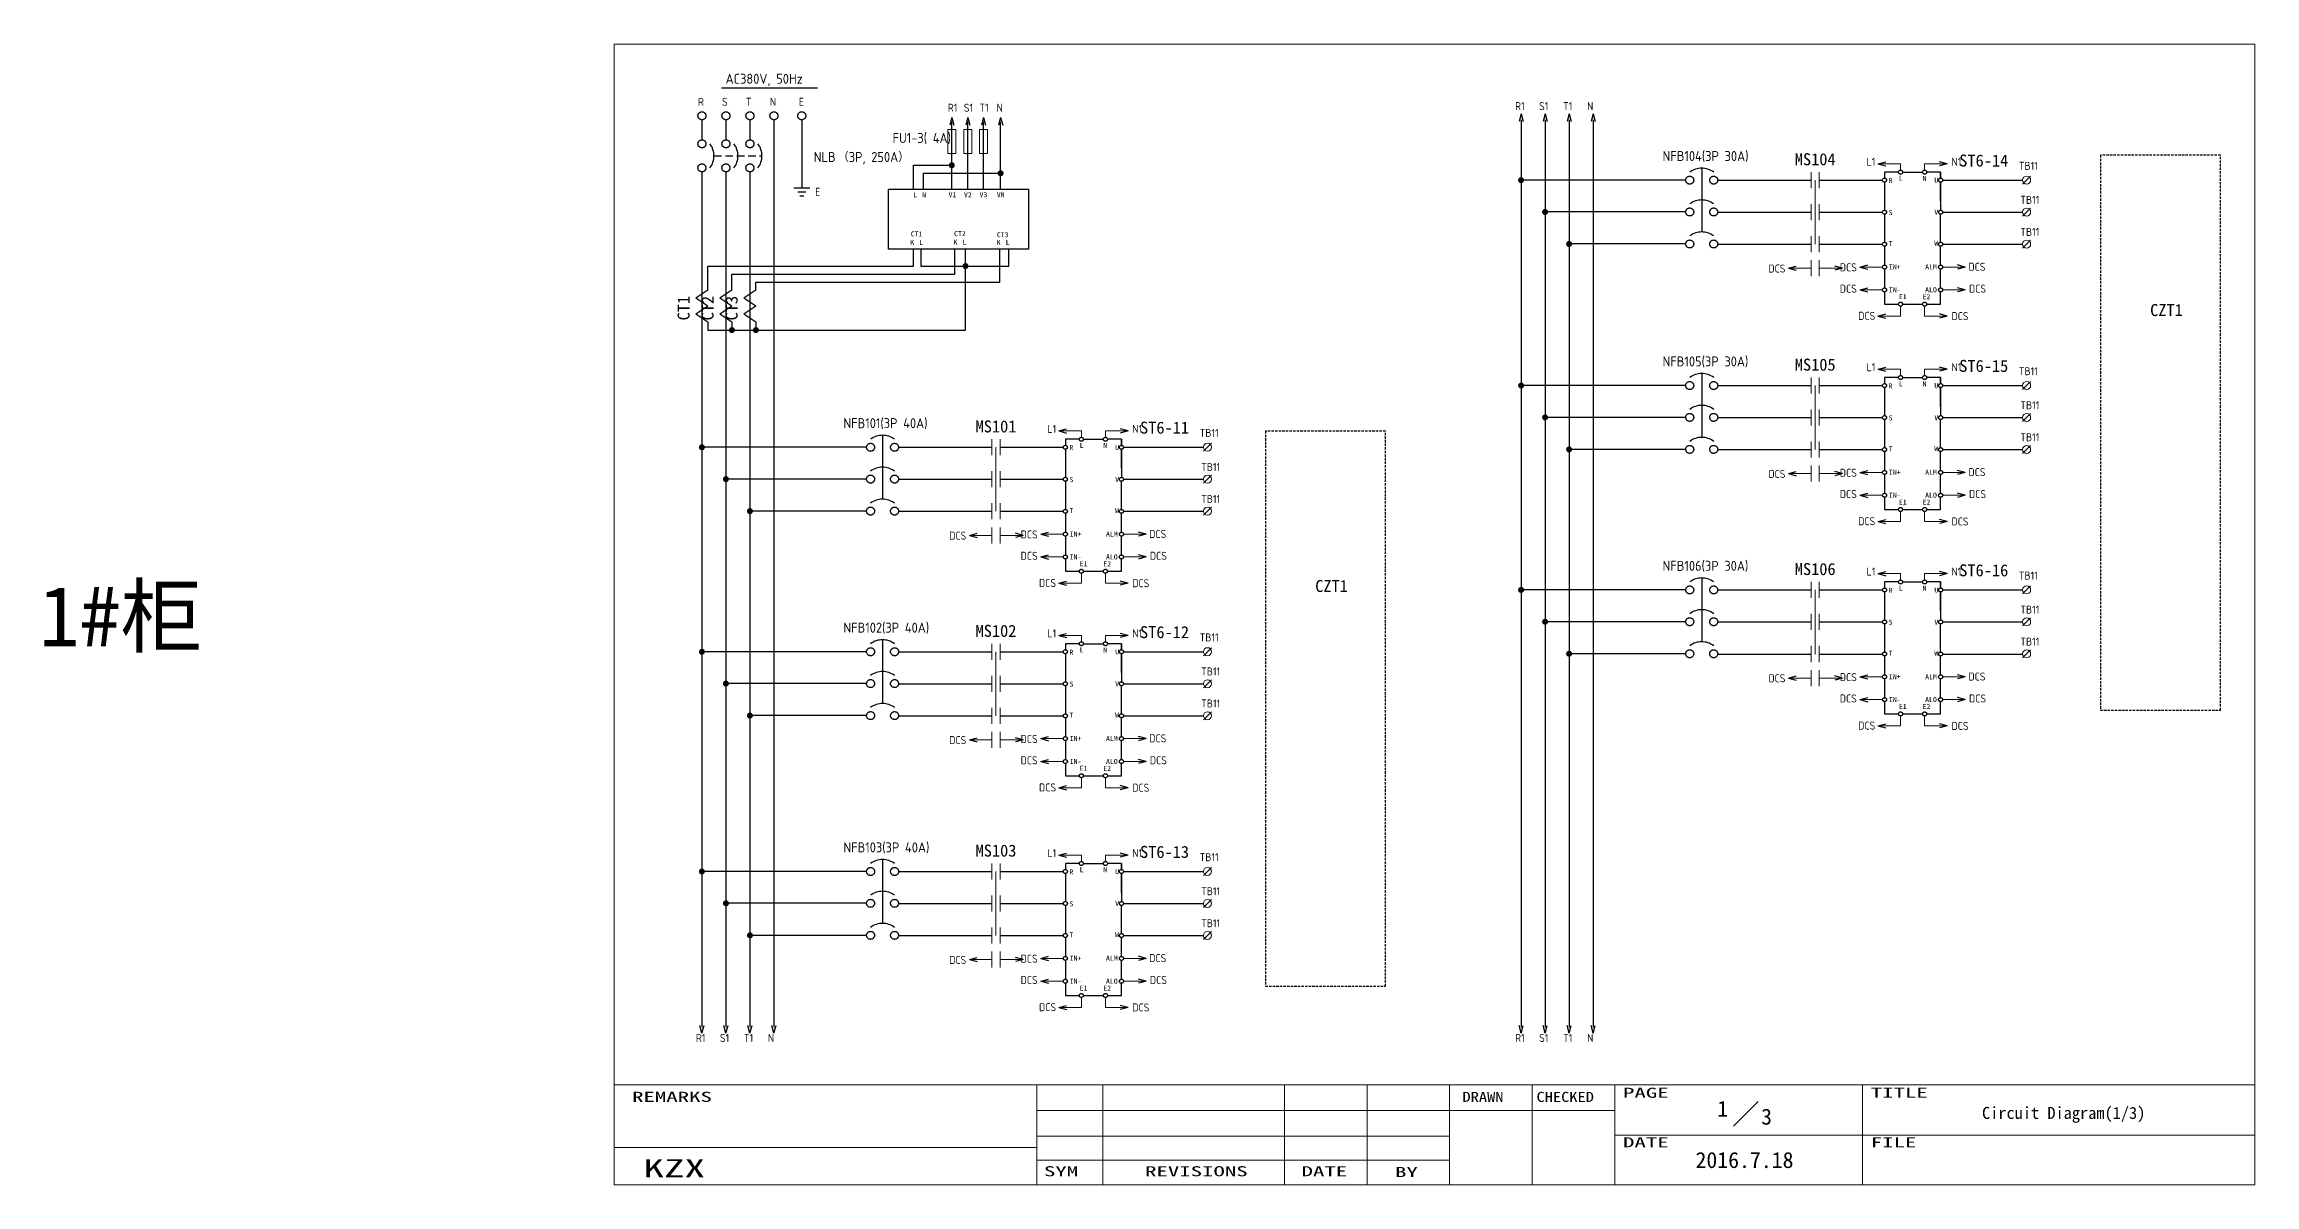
# Model space of a CAD drawing. Extents: x -319 to 2858, y -2689 to 285.
# Drawn here: x -318 to 234, y 0 to 285 of the extents above; entities that cross this region are included whole.
import ezdxf
from ezdxf.enums import TextEntityAlignment as Align

# ---------------------------------------------------------------- set-up
doc = ezdxf.new("R2010")
doc.units = 0
doc.header["$LTSCALE"] = 0.3
doc.header["$MEASUREMENT"] = 0
for name, pattern in [('HIDDEN', [9.525, 6.35, -3.175]), ('実線', [20001, 20000, -1]), ('破線', [3, 2, -1])]:
    doc.linetypes.add(name, pattern=pattern)
doc.layers.get('0').update_dxf_attribs({"linetype": '実線'})
for name, color, linetype, lineweight in [('01図枠', 5, 'CONTINUOUS', 9), ('02接続図', 7, 'CONTINUOUS', 5), ('10外形', 7, 'CONTINUOUS', 9)]:
    doc.layers.add(name, color=color, linetype=linetype, lineweight=lineweight)
for name, color, linetype in [('04部品記号', 3, 'CONTINUOUS'), ('05線番', 4, 'CONTINUOUS'), ('BLOCK', 7, 'CONTINUOUS'), ('図形１', 7, '実線'), ('虚线', 253, '破線')]:
    doc.layers.add(name, color=color, linetype=linetype)
doc.styles.add('電気標準', font='ISOCP.shx', dxfattribs={"height": 2.5, "bigfont": 'extfont.shx'})
doc.styles.add('ＭＳＰゴシック', font='')
doc.styles.get('ＭＳＰゴシック').set_extended_font_data('SimSun')

# ---------------------------------------------------------------- blocks, each defined once
blk = doc.blocks.new('矢印（右向）')
at = {"layer": 'BLOCK'}
for q in [(-1.93, 0.52), (-1.93, -0.52)]:
    blk.add_line((0, 0), q, dxfattribs=at)

msp = doc.modelspace()

# ---------------------------------------------------------------- linework, layer by layer
for p, q in [((-91.65, 248.59), (-91.65, 265.47)), ((-87.64, 248.59), (-87.64, 265.47)), ((-83.74, 248.59), (-83.74, 265.47)), ((-79.45, 248.59), (-79.45, 265.47)), ((-101.18, 248.59), (-101.18, 254.59)), ((-101.18, 254.59), (-91.65, 254.59)), ((-98.75, 248.59), (-98.75, 252.59)), ((-98.75, 252.59), (-79.45, 252.59)), ((91.76, 250.87), (50.62, 250.87)), ((95.76, 253.87), (95.76, 237.92)), ((99.76, 250.87), (123.11, 250.87)), ((125.11, 250.87), (140.95, 250.87)), ((144.95, 252.87), (141.45, 252.87)), ((141.45, 252.87), (141.45, 251.37)), ((141.45, 250.37), (141.45, 243.37)), ((145.95, 252.87), (150.96, 252.87)), ((155.46, 252.87), (151.96, 252.87)), ((155.46, 251.37), (155.46, 252.87)), ((155.46, 252.87), (155.46, 251.37)), ((155.46, 245.66), (155.46, 250.37)), ((155.46, 250.37), (155.46, 243.37)), ((155.96, 250.87), (157.96, 250.87)), ((155.96, 250.87), (175.96, 250.87)), ((-107.46, 248.59), (-72.46, 248.59)), ((-107.46, 233.59), (-107.46, 248.59)), ((-72.46, 248.59), (-72.46, 233.59)), ((91.76, 242.92), (56.62, 242.92)), ((99.76, 242.87), (123.11, 242.87)), ((125.11, 242.87), (140.95, 242.87)), ((141.45, 242.37), (141.45, 235.37)), ((155.46, 235.37), (155.46, 242.37)), ((155.96, 242.87), (175.96, 242.87)), ((-72.46, 233.59), (-107.46, 233.59)), ((-101.21, 229.41), (-101.21, 233.59)), ((-99.36, 233.59), (-99.36, 229.41)), ((-90.89, 227.41), (-90.89, 233.59)), ((-88.23, 213.41), (-88.23, 233.59)), ((-79.67, 225.41), (-79.67, 233.59)), ((-77.43, 229.41), (-77.43, 233.59)), ((91.76, 234.92), (62.62, 234.92)), ((99.76, 234.87), (123.11, 234.87)), ((125.11, 234.87), (140.95, 234.87)), ((141.45, 234.37), (141.45, 229.66)), ((155.46, 229.66), (155.46, 234.37)), ((155.96, 234.87), (175.96, 234.87)), ((-152.59, 223.41), (-152.59, 229.41)), ((-152.59, 229.41), (-101.21, 229.41)), ((-146.59, 223.41), (-146.59, 227.41)), ((-146.59, 227.41), (-90.89, 227.41)), ((-99.36, 229.41), (-77.43, 229.41)), ((141.45, 228.66), (141.45, 223.95)), ((155.46, 223.95), (155.46, 228.66)), ((-140.59, 223.41), (-140.59, 225.41)), ((-140.59, 225.41), (-79.67, 225.41)), ((141.45, 222.95), (141.45, 219.89)), ((155.46, 219.89), (155.46, 222.95)), ((141.45, 219.89), (144.95, 219.89)), ((145.95, 219.89), (150.96, 219.89)), ((151.96, 219.89), (155.46, 219.89)), ((-152.59, 215.41), (-152.59, 213.41)), ((-152.59, 213.41), (-88.23, 213.41)), ((-146.59, 215.41), (-146.59, 213.41)), ((-140.59, 215.41), (-140.59, 213.41)), ((91.76, 199.55), (50.62, 199.55)), ((95.76, 202.55), (95.76, 186.6)), ((99.76, 199.55), (123.11, 199.55)), ((125.11, 199.55), (140.95, 199.55)), ((144.95, 201.55), (141.45, 201.55)), ((141.45, 201.55), (141.45, 200.05)), ((141.45, 199.05), (141.45, 192.05)), ((145.95, 201.55), (150.96, 201.55)), ((155.46, 201.55), (151.96, 201.55)), ((155.46, 200.05), (155.46, 201.55)), ((155.46, 201.55), (155.46, 200.05)), ((155.46, 194.34), (155.46, 199.05)), ((155.46, 199.05), (155.46, 192.05)), ((155.96, 199.55), (157.96, 199.55)), ((155.96, 199.55), (175.96, 199.55)), ((91.76, 191.6), (56.62, 191.6)), ((99.76, 191.55), (123.11, 191.55)), ((125.11, 191.55), (140.95, 191.55)), ((141.45, 191.05), (141.45, 184.05)), ((155.46, 184.05), (155.46, 191.05)), ((155.96, 191.55), (175.96, 191.55)), ((-112.95, 184.12), (-154.09, 184.12)), ((-108.95, 187.12), (-108.95, 171.17)), ((-104.95, 184.12), (-81.6, 184.12)), ((-79.6, 184.12), (-63.77, 184.12)), ((-59.77, 186.12), (-63.27, 186.12)), ((-63.27, 186.12), (-63.27, 184.62)), ((-63.27, 183.62), (-63.27, 176.62)), ((-58.77, 186.12), (-53.75, 186.12)), ((-49.25, 186.12), (-52.75, 186.12)), ((-49.25, 186.12), (-49.25, 184.62)), ((-49.25, 184.62), (-49.25, 186.12)), ((-49.25, 183.62), (-49.25, 176.62)), ((-49.25, 178.91), (-49.25, 183.62)), ((-48.75, 184.12), (-46.75, 184.12)), ((-48.75, 184.12), (-28.75, 184.12)), ((91.76, 183.6), (62.62, 183.6)), ((99.76, 183.55), (123.11, 183.55)), ((125.11, 183.55), (140.95, 183.55)), ((141.45, 183.05), (141.45, 178.34)), ((155.46, 178.34), (155.46, 183.05)), ((155.96, 183.55), (175.96, 183.55)), ((141.45, 177.34), (141.45, 172.63)), ((155.46, 172.63), (155.46, 177.34)), ((-112.95, 176.17), (-148.09, 176.17)), ((-104.95, 176.12), (-81.6, 176.12)), ((-79.6, 176.12), (-63.77, 176.12)), ((-63.27, 175.62), (-63.27, 168.62)), ((-49.25, 168.62), (-49.25, 175.62)), ((-48.75, 176.12), (-28.75, 176.12)), ((141.45, 171.63), (141.45, 168.57)), ((155.46, 168.57), (155.46, 171.63)), ((-112.95, 168.17), (-142.09, 168.17)), ((-104.95, 168.12), (-81.6, 168.12)), ((-79.6, 168.12), (-63.77, 168.12)), ((-63.27, 167.62), (-63.27, 162.91)), ((-49.25, 162.91), (-49.25, 167.62)), ((-48.75, 168.12), (-28.75, 168.12)), ((141.45, 168.57), (144.95, 168.57)), ((145.95, 168.57), (150.96, 168.57)), ((151.96, 168.57), (155.46, 168.57)), ((-63.27, 161.91), (-63.27, 157.21)), ((-49.25, 157.21), (-49.25, 161.91)), ((-63.27, 156.21), (-63.27, 153.14)), ((-49.25, 153.14), (-49.25, 156.21)), ((-63.27, 153.14), (-59.77, 153.14)), ((-58.77, 153.14), (-53.75, 153.14)), ((-52.75, 153.14), (-49.25, 153.14)), ((95.76, 151.47), (95.76, 135.53)), ((144.95, 150.47), (141.45, 150.47)), ((141.45, 150.47), (141.45, 148.97)), ((145.95, 150.47), (150.96, 150.47)), ((155.46, 150.47), (151.96, 150.47)), ((155.46, 148.97), (155.46, 150.47)), ((155.46, 150.47), (155.46, 148.97)), ((91.76, 148.47), (50.62, 148.47)), ((99.76, 148.47), (123.11, 148.47)), ((125.11, 148.47), (140.95, 148.47)), ((141.45, 147.97), (141.45, 140.97)), ((155.46, 143.27), (155.46, 147.97)), ((155.46, 147.97), (155.46, 140.97)), ((155.96, 148.47), (157.96, 148.47)), ((155.96, 148.47), (175.96, 148.47)), ((91.76, 140.53), (56.62, 140.53)), ((99.76, 140.47), (123.11, 140.47)), ((125.11, 140.47), (140.95, 140.47)), ((141.45, 139.97), (141.45, 132.97)), ((155.46, 132.97), (155.46, 139.97)), ((155.96, 140.47), (175.96, 140.47)), ((-112.95, 133.03), (-154.09, 133.03)), ((-108.95, 136.03), (-108.95, 120.08)), ((-104.95, 133.03), (-81.6, 133.03)), ((-79.6, 133.03), (-63.77, 133.03)), ((-59.77, 135.03), (-63.27, 135.03)), ((-63.27, 135.03), (-63.27, 133.53)), ((-58.77, 135.03), (-53.75, 135.03)), ((-49.25, 135.03), (-52.75, 135.03)), ((-49.25, 133.53), (-49.25, 135.03)), ((-49.25, 135.03), (-49.25, 133.53)), ((-48.75, 133.03), (-46.75, 133.03)), ((-48.75, 133.03), (-28.75, 133.03)), ((-63.27, 132.53), (-63.27, 125.53)), ((-49.25, 127.82), (-49.25, 132.53)), ((-49.25, 132.53), (-49.25, 125.53)), ((91.76, 132.53), (62.62, 132.53)), ((99.76, 132.47), (123.11, 132.47)), ((125.11, 132.47), (140.95, 132.47)), ((141.45, 131.97), (141.45, 127.27)), ((155.46, 127.27), (155.46, 131.97)), ((155.96, 132.47), (175.96, 132.47)), ((-112.95, 125.08), (-148.09, 125.08)), ((-104.95, 125.03), (-81.6, 125.03)), ((-79.6, 125.03), (-63.77, 125.03)), ((-63.27, 124.53), (-63.27, 117.53)), ((-49.25, 117.53), (-49.25, 124.53)), ((-48.75, 125.03), (-28.75, 125.03)), ((141.45, 126.27), (141.45, 121.56)), ((155.46, 121.56), (155.46, 126.27)), ((-112.95, 117.08), (-142.09, 117.08)), ((-104.95, 117.03), (-81.6, 117.03)), ((-79.6, 117.03), (-63.77, 117.03)), ((-63.27, 116.53), (-63.27, 111.82)), ((-49.25, 111.82), (-49.25, 116.53)), ((-48.75, 117.03), (-28.75, 117.03)), ((141.45, 120.56), (141.45, 117.5)), ((141.45, 117.5), (144.95, 117.5)), ((145.95, 117.5), (150.96, 117.5)), ((151.96, 117.5), (155.46, 117.5)), ((155.46, 117.5), (155.46, 120.56)), ((-63.27, 110.82), (-63.27, 106.11)), ((-49.25, 106.11), (-49.25, 110.82)), ((-63.27, 105.11), (-63.27, 102.05)), ((-49.25, 102.05), (-49.25, 105.11)), ((-63.27, 102.05), (-59.77, 102.05)), ((-58.77, 102.05), (-53.75, 102.05)), ((-52.75, 102.05), (-49.25, 102.05)), ((-112.95, 78.12), (-154.09, 78.12)), ((-108.95, 81.12), (-108.95, 65.17)), ((-104.95, 78.12), (-81.6, 78.12)), ((-79.6, 78.12), (-63.77, 78.12)), ((-59.77, 80.12), (-63.27, 80.12)), ((-63.27, 80.12), (-63.27, 78.62)), ((-63.27, 77.62), (-63.27, 70.62)), ((-58.77, 80.12), (-53.75, 80.12)), ((-49.25, 80.12), (-52.75, 80.12)), ((-49.25, 78.62), (-49.25, 80.12)), ((-49.25, 80.12), (-49.25, 78.62)), ((-49.25, 72.91), (-49.25, 77.62)), ((-49.25, 77.62), (-49.25, 70.62)), ((-48.75, 78.12), (-46.75, 78.12)), ((-48.75, 78.12), (-28.75, 78.12)), ((-112.95, 70.17), (-148.09, 70.17)), ((-104.95, 70.12), (-81.6, 70.12)), ((-79.6, 70.12), (-63.77, 70.12)), ((-63.27, 69.62), (-63.27, 62.62)), ((-49.25, 62.62), (-49.25, 69.62)), ((-48.75, 70.12), (-28.75, 70.12)), ((-112.95, 62.17), (-142.09, 62.17)), ((-104.95, 62.12), (-81.6, 62.12)), ((-79.6, 62.12), (-63.77, 62.12)), ((-63.27, 61.62), (-63.27, 56.91)), ((-49.25, 56.91), (-49.25, 61.62)), ((-48.75, 62.12), (-28.75, 62.12)), ((-63.27, 55.91), (-63.27, 51.2)), ((-49.25, 51.2), (-49.25, 55.91)), ((-63.27, 50.2), (-63.27, 47.14)), ((-49.25, 47.14), (-49.25, 50.2)), ((-63.27, 47.14), (-59.77, 47.14)), ((-58.77, 47.14), (-53.75, 47.14)), ((-52.75, 47.14), (-49.25, 47.14))]:
    msp.add_line(p, q)
at = {"color": 7, "linetype": 'HIDDEN'}
msp.add_line((-151.09, 256.95), (-139.09, 256.95), dxfattribs=at)
for centre in [(141.45, 250.87), (145.45, 252.87), (151.46, 252.87), (155.46, 250.87), (141.45, 242.87), (155.46, 242.87), (141.45, 234.87), (155.46, 234.87), (141.45, 229.16), (155.46, 229.16), (141.45, 223.45), (155.46, 223.45), (145.45, 219.89), (151.46, 219.89), (141.45, 199.55), (145.45, 201.55), (151.46, 201.55), (155.46, 199.55), (141.45, 191.55), (155.46, 191.55), (-63.27, 184.12), (-59.27, 186.12), (-53.25, 186.12), (-49.25, 184.12), (141.45, 183.55), (155.46, 183.55), (141.45, 177.84), (155.46, 177.84), (-63.27, 176.12), (-49.25, 176.12), (141.45, 172.13), (155.46, 172.13), (-63.27, 168.12), (-49.25, 168.12), (145.45, 168.57), (151.46, 168.57), (-63.27, 162.41), (-49.25, 162.41), (-63.27, 156.71), (-49.25, 156.71), (-59.27, 153.14), (-53.25, 153.14), (145.45, 150.47), (151.46, 150.47), (141.45, 148.47), (155.46, 148.47), (141.45, 140.47), (155.46, 140.47), (-63.27, 133.03), (-59.27, 135.03), (-53.25, 135.03), (-49.25, 133.03), (141.45, 132.47), (155.46, 132.47), (141.45, 126.77), (155.46, 126.77), (-63.27, 125.03), (-49.25, 125.03), (141.45, 121.06), (155.46, 121.06), (-63.27, 117.03), (-49.25, 117.03), (145.45, 117.5), (151.46, 117.5), (-63.27, 111.32), (-49.25, 111.32), (-63.27, 105.61), (-49.25, 105.61), (-59.27, 102.05), (-53.25, 102.05), (-63.27, 78.12), (-59.27, 80.12), (-53.25, 80.12), (-49.25, 78.12), (-63.27, 70.12), (-49.25, 70.12), (-63.27, 62.12), (-49.25, 62.12), (-63.27, 56.41), (-49.25, 56.41), (-63.27, 50.7), (-49.25, 50.7), (-59.27, 47.14), (-53.25, 47.14)]:
    msp.add_circle(centre, 0.5)
at = {"layer": '01図枠', "linetype": 'Continuous', "lineweight": 5}
for p, q in [((-176.03, -0.16), (-176.03, 284.84)), ((-176.03, 284.84), (233.97, 284.84)), ((233.97, 284.84), (233.97, -0.16)), ((-176.03, 24.84), (233.97, 24.84)), ((-70.42, 24.84), (-70.42, -0.16)), ((-53.91, 24.84), (-53.91, -0.16)), ((-8.51, 24.84), (-8.51, -0.16)), ((12.13, 24.84), (12.13, -0.16)), ((32.76, 24.84), (32.76, -0.16)), ((53.4, -0.16), (53.4, 24.84)), ((74.04, 24.84), (74.04, -0.16)), ((135.95, -0.16), (135.95, 24.84)), ((-70.42, 18.41), (32.76, 18.41)), ((32.76, 18.41), (74.04, 18.41)), ((109.89, 20.65), (103.7, 14.46)), ((-70.42, 11.99), (32.76, 11.99)), ((74.04, 12.22), (233.97, 12.22)), ((-70.42, 9.13), (-176.03, 9.13)), ((-70.42, 6.03), (32.76, 6.03)), ((233.97, -0.16), (-176.03, -0.16))]:
    msp.add_line(p, q, dxfattribs=at)
at = {"layer": '02接続図', "linetype": 'Continuous'}
for p, q in [((123.11, 248.87), (123.11, 252.87)), ((124.11, 250.87), (124.11, 234.87)), ((125.11, 248.87), (125.11, 252.87)), ((175.96, 249.89), (177.96, 251.89)), ((123.11, 240.87), (123.11, 244.87)), ((125.11, 240.87), (125.11, 244.87)), ((175.96, 241.89), (177.96, 243.89)), ((123.11, 232.87), (123.11, 236.87)), ((125.11, 232.87), (125.11, 236.87)), ((175.96, 233.89), (177.96, 235.89)), ((123.11, 226.87), (123.11, 230.87)), ((125.11, 226.87), (125.11, 230.87)), ((123.11, 197.55), (123.11, 201.55)), ((124.11, 199.55), (124.11, 183.55)), ((125.11, 197.55), (125.11, 201.55)), ((175.96, 198.57), (177.96, 200.57)), ((123.11, 189.55), (123.11, 193.55)), ((125.11, 189.55), (125.11, 193.55)), ((175.96, 190.57), (177.96, 192.57)), ((-81.6, 182.12), (-81.6, 186.12)), ((-80.6, 184.12), (-80.6, 168.12)), ((-79.6, 182.12), (-79.6, 186.12)), ((-28.75, 183.15), (-26.75, 185.15)), ((123.11, 181.55), (123.11, 185.55)), ((125.11, 181.55), (125.11, 185.55)), ((175.96, 182.57), (177.96, 184.57)), ((-81.6, 174.12), (-81.6, 178.12)), ((-79.6, 174.12), (-79.6, 178.12)), ((-28.75, 175.15), (-26.75, 177.15)), ((123.11, 175.55), (123.11, 179.55)), ((125.11, 175.55), (125.11, 179.55)), ((-81.6, 166.12), (-81.6, 170.12)), ((-79.6, 166.12), (-79.6, 170.12)), ((-28.75, 167.15), (-26.75, 169.15)), ((-81.6, 160.12), (-81.6, 164.12)), ((-79.6, 160.12), (-79.6, 164.12)), ((123.11, 146.47), (123.11, 150.47)), ((125.11, 146.47), (125.11, 150.47)), ((175.96, 147.5), (177.96, 149.5)), ((124.11, 148.47), (124.11, 132.47)), ((123.11, 138.47), (123.11, 142.47)), ((125.11, 138.47), (125.11, 142.47)), ((175.96, 139.5), (177.96, 141.5)), ((-81.6, 131.03), (-81.6, 135.03)), ((-80.6, 133.03), (-80.6, 117.03)), ((-79.6, 131.03), (-79.6, 135.03)), ((-28.75, 132.05), (-26.75, 134.05)), ((123.11, 130.47), (123.11, 134.47)), ((125.11, 130.47), (125.11, 134.47)), ((175.96, 131.5), (177.96, 133.5)), ((123.11, 124.47), (123.11, 128.47)), ((125.11, 124.47), (125.11, 128.47)), ((-81.6, 123.03), (-81.6, 127.03)), ((-79.6, 123.03), (-79.6, 127.03)), ((-28.75, 124.05), (-26.75, 126.05)), ((-81.6, 115.03), (-81.6, 119.03)), ((-79.6, 115.03), (-79.6, 119.03)), ((-28.75, 116.05), (-26.75, 118.05)), ((-81.6, 109.03), (-81.6, 113.03)), ((-79.6, 109.03), (-79.6, 113.03)), ((-81.6, 76.12), (-81.6, 80.12)), ((-80.6, 78.12), (-80.6, 62.12)), ((-79.6, 76.12), (-79.6, 80.12)), ((-28.75, 77.14), (-26.75, 79.14)), ((-81.6, 68.12), (-81.6, 72.12)), ((-79.6, 68.12), (-79.6, 72.12)), ((-28.75, 69.14), (-26.75, 71.14)), ((-81.6, 60.12), (-81.6, 64.12)), ((-79.6, 60.12), (-79.6, 64.12)), ((-28.75, 61.14), (-26.75, 63.14)), ((-81.6, 54.12), (-81.6, 58.12)), ((-79.6, 54.12), (-79.6, 58.12))]:
    msp.add_line(p, q, dxfattribs=at)
for centre in [(176.96, 250.89), (176.96, 242.89), (176.96, 234.89), (176.96, 199.57), (176.96, 191.57), (-27.75, 184.15), (176.96, 183.57), (-27.75, 176.15), (-27.75, 168.15), (176.96, 148.5), (176.96, 140.5), (-27.75, 133.05), (176.96, 132.5), (-27.75, 125.05), (-27.75, 117.05), (-27.75, 78.14), (-27.75, 70.14), (-27.75, 62.14)]:
    msp.add_circle(centre, 1, dxfattribs=at)
at = {"layer": '10外形'}
for p, q in [((-92.65, 257.54), (-92.65, 263.54)), ((-92.65, 263.54), (-91.65, 263.54)), ((-91.65, 263.54), (-90.65, 263.54)), ((-90.65, 263.54), (-90.65, 257.54)), ((-88.64, 257.54), (-88.64, 263.54)), ((-88.64, 263.54), (-87.64, 263.54)), ((-87.64, 263.54), (-86.64, 263.54)), ((-86.64, 263.54), (-86.64, 257.54)), ((-84.74, 257.54), (-84.74, 263.54)), ((-84.74, 263.54), (-83.74, 263.54)), ((-83.74, 263.54), (-82.74, 263.54)), ((-82.74, 263.54), (-82.74, 257.54)), ((-90.65, 257.54), (-92.65, 257.54)), ((-86.64, 257.54), (-88.64, 257.54)), ((-82.74, 257.54), (-84.74, 257.54)), ((145.45, 254.96), (139.8, 254.96)), ((145.45, 253.37), (145.45, 254.96)), ((151.46, 253.37), (151.46, 254.96)), ((151.46, 254.96), (157.11, 254.96)), ((123.11, 228.87), (117.47, 228.87)), ((125.28, 228.87), (130.93, 228.87)), ((140.95, 229.16), (135.3, 229.16)), ((155.96, 229.16), (161.61, 229.16)), ((140.95, 223.45), (135.3, 223.45)), ((155.96, 223.45), (161.61, 223.45)), ((145.45, 216.92), (139.8, 216.92)), ((145.45, 219.39), (145.45, 216.92)), ((151.46, 219.39), (151.46, 216.92)), ((151.46, 216.92), (157.11, 216.92)), ((145.45, 203.63), (139.8, 203.63)), ((145.45, 202.05), (145.45, 203.63)), ((151.46, 202.05), (151.46, 203.63)), ((151.46, 203.63), (157.11, 203.63)), ((-59.27, 188.21), (-64.91, 188.21)), ((-59.27, 186.62), (-59.27, 188.21)), ((-53.25, 186.62), (-53.25, 188.21)), ((-53.25, 188.21), (-47.6, 188.21)), ((123.11, 177.55), (117.47, 177.55)), ((125.28, 177.55), (130.93, 177.55)), ((140.95, 177.84), (135.3, 177.84)), ((155.96, 177.84), (161.61, 177.84)), ((140.95, 172.13), (135.3, 172.13)), ((155.96, 172.13), (161.61, 172.13)), ((145.45, 168.07), (145.45, 165.59)), ((151.46, 168.07), (151.46, 165.59)), ((-81.6, 162.12), (-87.25, 162.12)), ((-79.44, 162.12), (-73.79, 162.12)), ((-63.77, 162.41), (-69.41, 162.41)), ((-48.75, 162.41), (-43.1, 162.41)), ((145.45, 165.59), (139.8, 165.59)), ((151.46, 165.59), (157.11, 165.59)), ((-63.77, 156.71), (-69.41, 156.71)), ((-48.75, 156.71), (-43.1, 156.71)), ((-59.27, 150.17), (-64.91, 150.17)), ((-59.27, 152.64), (-59.27, 150.17)), ((-53.25, 152.64), (-53.25, 150.17)), ((-53.25, 150.17), (-47.6, 150.17)), ((145.45, 152.56), (139.8, 152.56)), ((145.45, 150.97), (145.45, 152.56)), ((151.46, 150.97), (151.46, 152.56)), ((151.46, 152.56), (157.11, 152.56)), ((-59.27, 137.11), (-64.91, 137.11)), ((-59.27, 135.53), (-59.27, 137.11)), ((-53.25, 135.53), (-53.25, 137.11)), ((-53.25, 137.11), (-47.6, 137.11)), ((123.11, 126.47), (117.47, 126.47)), ((125.28, 126.47), (130.93, 126.47)), ((140.95, 126.77), (135.3, 126.77)), ((155.96, 126.77), (161.61, 126.77)), ((140.95, 121.06), (135.3, 121.06)), ((145.45, 117), (145.45, 114.52)), ((151.46, 117), (151.46, 114.52)), ((155.96, 121.06), (161.61, 121.06)), ((-81.6, 111.03), (-87.25, 111.03)), ((-79.44, 111.03), (-73.79, 111.03)), ((-63.77, 111.32), (-69.41, 111.32)), ((-48.75, 111.32), (-43.1, 111.32)), ((145.45, 114.52), (139.8, 114.52)), ((151.46, 114.52), (157.11, 114.52)), ((-63.77, 105.61), (-69.41, 105.61)), ((-48.75, 105.61), (-43.1, 105.61)), ((-59.27, 101.55), (-59.27, 99.07)), ((-53.25, 101.55), (-53.25, 99.07)), ((-59.27, 99.07), (-64.91, 99.07)), ((-53.25, 99.07), (-47.6, 99.07)), ((-59.27, 82.2), (-64.91, 82.2)), ((-59.27, 80.62), (-59.27, 82.2)), ((-53.25, 80.62), (-53.25, 82.2)), ((-53.25, 82.2), (-47.6, 82.2)), ((-81.6, 56.12), (-87.25, 56.12)), ((-79.44, 56.12), (-73.79, 56.12)), ((-63.77, 56.41), (-69.41, 56.41)), ((-48.75, 56.41), (-43.1, 56.41)), ((-63.77, 50.7), (-69.41, 50.7)), ((-48.75, 50.7), (-43.1, 50.7)), ((-59.27, 46.64), (-59.27, 44.16)), ((-53.25, 46.64), (-53.25, 44.16)), ((-59.27, 44.16), (-64.91, 44.16)), ((-53.25, 44.16), (-47.6, 44.16))]:
    msp.add_line(p, q, dxfattribs=at)
at = {"layer": '図形１'}
for p, q in [((-149.18, 273.95), (-125.18, 273.95)), ((-154.09, 265.95), (-154.09, 260.95)), ((-154.09, 265.95), (-154.09, 260.95)), ((-148.09, 265.95), (-148.09, 260.95)), ((-148.09, 265.95), (-148.09, 260.95)), ((-142.09, 265.95), (-142.09, 260.95)), ((-142.09, 265.95), (-142.09, 260.95)), ((-152.59, 223.41), (-155.59, 221.41)), ((-152.59, 219.41), (-155.59, 221.41)), ((-146.59, 223.41), (-149.59, 221.41)), ((-146.59, 219.41), (-149.59, 221.41)), ((-140.59, 223.41), (-143.59, 221.41)), ((-140.59, 219.41), (-143.59, 221.41)), ((-152.59, 219.41), (-155.59, 217.41)), ((-152.59, 215.41), (-155.59, 217.41)), ((-146.59, 219.41), (-149.59, 217.41)), ((-146.59, 215.41), (-149.59, 217.41)), ((-140.59, 219.41), (-143.59, 217.41)), ((-140.59, 215.41), (-143.59, 217.41))]:
    msp.add_line(p, q, dxfattribs=at)
at = {"layer": '図形１', "color": 7}
for p, q in [((-136.09, 265.95), (-136.09, 39.23)), ((-129.14, 265.95), (-129.14, 248.95)), ((50.62, 265.95), (50.62, 184.12)), ((56.62, 265.95), (56.62, 184.12)), ((62.62, 265.95), (62.62, 184.12)), ((68.62, 265.95), (68.62, 39.23)), ((-154.09, 252.95), (-154.09, 184.12)), ((-148.09, 252.95), (-148.09, 184.12)), ((-142.09, 252.95), (-142.09, 184.12)), ((-131.14, 248.95), (-127.14, 248.95)), ((-130.14, 247.95), (-128.14, 247.95)), ((-129.64, 246.95), (-128.64, 246.95)), ((-154.09, 184.12), (-154.09, 39.23)), ((-148.09, 184.12), (-148.09, 39.23)), ((-142.09, 184.12), (-142.09, 39.23)), ((50.62, 184.12), (50.62, 39.23)), ((56.62, 184.12), (56.62, 39.23)), ((62.62, 184.12), (62.62, 39.23))]:
    msp.add_line(p, q, dxfattribs=at)
at = {"layer": '図形１', "const_width": 0.75}
for points in [[(-92.02, 254.59, 1), (-91.27, 254.59, 1)], [(-79.82, 252.59, 1), (-79.07, 252.59, 1)], [(50.25, 250.87, 1), (51, 250.87, 1)], [(56.25, 242.92, 1), (57, 242.92, 1)], [(62.25, 234.92, 1), (63, 234.92, 1)], [(-88.6, 229.41, 1), (-87.85, 229.41, 1)], [(-146.97, 213.41, 1), (-146.22, 213.41, 1)], [(-140.97, 213.41, 1), (-140.22, 213.41, 1)], [(50.25, 199.55, 1), (51, 199.55, 1)], [(56.25, 191.6, 1), (57, 191.6, 1)], [(-154.47, 184.12, 1), (-153.72, 184.12, 1)], [(62.25, 183.6, 1), (63, 183.6, 1)], [(-148.47, 176.17, 1), (-147.72, 176.17, 1)], [(-142.47, 168.17, 1), (-141.72, 168.17, 1)], [(50.25, 148.47, 1), (51, 148.47, 1)], [(56.25, 140.53, 1), (57, 140.53, 1)], [(-154.47, 133.03, 1), (-153.72, 133.03, 1)], [(62.25, 132.53, 1), (63, 132.53, 1)], [(-148.47, 125.08, 1), (-147.72, 125.08, 1)], [(-142.47, 117.08, 1), (-141.72, 117.08, 1)], [(-154.47, 78.12, 1), (-153.72, 78.12, 1)], [(-148.47, 70.17, 1), (-147.72, 70.17, 1)], [(-142.47, 62.17, 1), (-141.72, 62.17, 1)]]:
    msp.add_lwpolyline(points, format="xyb", close=True, dxfattribs=at)
at = {"layer": '図形１', "color": 7}
for centre in [(-154.09, 266.95), (-148.09, 266.95), (-142.09, 266.95), (-136.09, 266.95), (-129.14, 266.95)]:
    msp.add_circle(centre, 1, dxfattribs=at)
at = {"layer": '図形１'}
for centre in [(-154.09, 259.95), (-148.09, 259.95), (-142.09, 259.95), (-154.09, 253.95), (-148.09, 253.95), (-142.09, 253.95), (92.76, 250.87), (98.76, 250.87), (92.76, 242.92), (98.76, 242.92), (92.76, 234.92), (98.76, 234.92), (92.76, 199.55), (98.76, 199.55), (92.76, 191.6), (98.76, 191.6), (-111.95, 184.12), (-105.95, 184.12), (92.76, 183.6), (98.76, 183.6), (-111.95, 176.17), (-105.95, 176.17), (-111.95, 168.17), (-105.95, 168.17), (92.76, 148.47), (98.76, 148.47), (92.76, 140.53), (98.76, 140.53), (-111.95, 133.03), (-105.95, 133.03), (92.76, 132.53), (98.76, 132.53), (-111.95, 125.08), (-105.95, 125.08), (-111.95, 117.08), (-105.95, 117.08), (-111.95, 78.12), (-105.95, 78.12), (-111.95, 70.17), (-105.95, 70.17), (-111.95, 62.17), (-105.95, 62.17)]:
    msp.add_circle(centre, 1, dxfattribs=at)
for centre, start, end in [((-156.09, 256.95), 323.1301, 36.8699), ((-150.09, 256.95), 323.1301, 36.8699), ((-144.09, 256.95), 323.1301, 36.8699), ((95.76, 248.87), 53.1301, 126.8699), ((95.76, 240.92), 53.1301, 126.8699), ((95.76, 232.92), 53.1301, 126.8699), ((95.76, 197.55), 53.1301, 126.8699), ((95.76, 189.6), 53.1301, 126.8699), ((-108.95, 182.12), 53.1301, 126.8699), ((95.76, 181.6), 53.1301, 126.8699), ((-108.95, 174.17), 53.1301, 126.8699), ((-108.95, 166.17), 53.1301, 126.8699), ((95.76, 146.47), 53.1301, 126.8699), ((95.76, 138.53), 53.1301, 126.8699), ((-108.95, 131.03), 53.1301, 126.8699), ((95.76, 130.53), 53.1301, 126.8699), ((-108.95, 123.08), 53.1301, 126.8699), ((-108.95, 115.08), 53.1301, 126.8699), ((-108.95, 76.12), 53.1301, 126.8699), ((-108.95, 68.17), 53.1301, 126.8699), ((-108.95, 60.17), 53.1301, 126.8699)]:
    msp.add_arc(centre, 5, start, end, dxfattribs=at)
at = {"layer": '虚线'}
for p, q in [((195.38, 257.11), (195.38, 118.41)), ((225.38, 257.11), (195.38, 257.11)), ((225.38, 118.41), (225.38, 257.11)), ((-13.26, 188.16), (-13.26, 49.46)), ((16.74, 188.16), (-13.26, 188.16)), ((16.74, 49.46), (16.74, 188.16)), ((195.38, 118.41), (225.38, 118.41)), ((-13.26, 49.46), (16.74, 49.46))]:
    msp.add_line(p, q, dxfattribs=at)

# ---------------------------------------------------------------- block references
at = {"layer": '図形１', "color": 7}
for p, rotation in [((-91.65, 266.54), 90), ((-87.64, 266.54), 90), ((-83.74, 266.54), 90), ((-79.45, 266.54), 90), ((139.8, 254.96), 180), ((117.47, 228.87), 180), ((135.3, 229.16), 180), ((135.3, 223.45), 180), ((139.8, 216.92), 180), ((139.8, 203.63), 180), ((-64.91, 188.21), 180), ((117.47, 177.55), 180), ((135.3, 177.84), 180), ((135.3, 172.13), 180), ((139.8, 165.59), 180), ((-87.25, 162.12), 180), ((-69.41, 162.41), 180), ((-69.41, 156.71), 180), ((-64.91, 150.17), 180), ((139.8, 152.56), 180), ((-64.91, 137.11), 180), ((135.3, 126.77), 180), ((117.47, 126.47), 180), ((135.3, 121.06), 180), ((-87.25, 111.03), 180), ((-69.41, 111.32), 180), ((139.8, 114.52), 180), ((-69.41, 105.61), 180), ((-64.91, 99.07), 180), ((-64.91, 82.2), 180), ((-87.25, 56.12), 180), ((-69.41, 56.41), 180), ((-69.41, 50.7), 180), ((-64.91, 44.16), 180), ((-154.09, 37.73), 270), ((-148.09, 37.73), 270), ((-142.09, 37.73), 270), ((-136.09, 37.73), 270), ((50.62, 37.73), 270), ((56.62, 37.73), 270), ((62.62, 37.73), 270), ((68.62, 37.73), 270)]:
    msp.add_blockref('矢印（右向）', p, dxfattribs=dict(at, rotation=rotation))
at = {"layer": '図形１', "color": 7, "xscale": -1}
for p, rotation in [((50.62, 267.45), 270), ((56.62, 267.45), 270), ((62.62, 267.45), 270), ((68.62, 267.45), 270), ((157.11, 254.96), 180), ((130.93, 228.87), 180), ((161.61, 229.16), 180), ((161.61, 223.45), 180), ((157.11, 216.92), 180), ((157.11, 203.63), 180), ((-47.6, 188.21), 180), ((130.93, 177.55), 180), ((161.61, 177.84), 180), ((161.61, 172.13), 180), ((157.11, 165.59), 180), ((-73.79, 162.12), 180), ((-43.1, 162.41), 180), ((-43.1, 156.71), 180), ((-47.6, 150.17), 180), ((157.11, 152.56), 180), ((-47.6, 137.11), 180), ((161.61, 126.77), 180), ((130.93, 126.47), 180), ((161.61, 121.06), 180), ((-73.79, 111.03), 180), ((-43.1, 111.32), 180), ((157.11, 114.52), 180), ((-43.1, 105.61), 180), ((-47.6, 99.07), 180), ((-47.6, 82.2), 180), ((-73.79, 56.12), 180), ((-43.1, 56.41), 180), ((-43.1, 50.7), 180), ((-47.6, 44.16), 180)]:
    msp.add_blockref('矢印（右向）', p, dxfattribs=dict(at, rotation=rotation))

# ---------------------------------------------------------------- texts
at = {"layer": '01図枠', "linetype": 'Continuous', "lineweight": 5, "style": 'ＭＳＰゴシック'}
for s, height, width, p in [('REMARKS', 2.513, 1.666667, (-171.54, 23.08)), ('DRAWN', 2.513, 1.2, (35.97, 23.06)), ('CHECKED', 2.513, 1.2, (54.47, 23.06)), ('PAGE', 2.513, 1.666667, (76.1, 24.09)), ('TITLE', 2.513, 1.666667, (138.01, 24.09)), ('DATE', 2.513, 1.666667, (76.1, 11.71)), ('FILE', 2.513, 1.666667, (138.01, 11.71)), ('KZX', 4.523, 1.666667, (-168.7, 6.24)), ('SYM', 2.513, 1.666667, (-68.62, 4.48))]:
    msp.add_text(s, height=height, dxfattribs=dict(at, width=width)).set_placement(p, align=Align.TOP_LEFT)
at = {"layer": '01図枠', "linetype": 'Continuous', "lineweight": 5, "style": 'ＭＳＰゴシック', "width": 1.666667}
for s, p in [('REVISIONS', (-30.53, 4.48)), ('DATE', (1.47, 4.48)), ('BY', (21.97, 4.28))]:
    msp.add_text(s, height=2.513, dxfattribs=at).set_placement(p, align=Align.TOP_CENTER)
at = {"layer": '02接続図', "style": 'ＭＳＰゴシック'}
for s, height, p in [('1#柜', 15, (-319.78, 141.9)), ('Circuit Diagram(1/3)', 3, (165.81, 17.8))]:
    msp.add_text(s, height=height, dxfattribs=at).set_placement(p, align=Align.MIDDLE_LEFT)
for s, p in [('1', (100.97, 18.84)), ('3', (111.97, 16.84)), ('2016.7.18', (106.45, 6))]:
    msp.add_text(s, height=4, dxfattribs=at).set_placement(p, align=Align.MIDDLE)
at = {"layer": '04部品記号', "linetype": 'Continuous', "style": 'ＭＳＰゴシック'}
for s, p in [('MS104', (124.12, 256.09)), ('ST6-14', (166.24, 255.77)), ('CZT1', (211.9, 218.41)), ('MS105', (124.12, 204.77)), ('ST6-15', (166.24, 204.45)), ('MS101', (-80.6, 189.34)), ('ST6-11', (-38.48, 189.03)), ('MS106', (124.12, 153.7)), ('ST6-16', (166.24, 153.38)), ('CZT1', (3.26, 149.46)), ('MS102', (-80.6, 138.25)), ('ST6-12', (-38.48, 137.93)), ('MS103', (-80.6, 83.34)), ('ST6-13', (-38.48, 83.02))]:
    msp.add_text(s, height=3, dxfattribs=at).set_placement(p, align=Align.MIDDLE_CENTER)
at = {"layer": '04部品記号', "style": 'ＭＳＰゴシック'}
for s, p in [('CT1', (-158.67, 215.83)), ('CT2', (-152.67, 215.83)), ('CT3', (-146.67, 215.83))]:
    msp.add_text(s, height=3, rotation=90, dxfattribs=at).set_placement(p, align=Align.MIDDLE_LEFT)
at = {"layer": '05線番', "style": 'ＭＳＰゴシック'}
for s, p in [('R', (142.48, 250.77)), ('L', (145.02, 251.33)), ('N', (150.94, 251.31)), ('U', (153.89, 250.84)), ('L', (-101.32, 247.23)), ('N', (-99.07, 247.23)), ('V1', (-92.46, 247.23)), ('V2', (-88.61, 247.23)), ('V3', (-84.71, 247.23)), ('VN', (-80.41, 247.23)), ('S', (142.48, 242.77)), ('V', (153.89, 242.84)), ('CT1', (-101.9, 237.44)), ('CT2', (-91.09, 237.51)), ('CT3', (-80.39, 237.24)), ('K', (-102.04, 235.33)), ('L', (-99.78, 235.33)), ('K', (-91.23, 235.38)), ('L', (-88.98, 235.38)), ('K', (-80.43, 235.33)), ('L', (-78.18, 235.33)), ('T', (142.48, 235.04)), ('W', (153.89, 235.11)), ('IN+', (142.52, 229.19)), ('ALM', (151.6, 229.19)), ('IN-', (142.52, 223.46)), ('E1', (145.02, 221.77)), ('E2', (150.94, 221.74)), ('ALO', (151.59, 223.46)), ('R', (142.48, 199.45)), ('L', (145.02, 200.01)), ('N', (150.94, 199.98)), ('U', (153.89, 199.52)), ('S', (142.48, 191.45)), ('V', (153.89, 191.52)), ('R', (-62.24, 184.03)), ('L', (-59.69, 184.58)), ('N', (-53.78, 184.56)), ('U', (-50.82, 184.1)), ('T', (142.48, 183.71)), ('W', (153.89, 183.78)), ('IN+', (142.52, 177.87)), ('ALM', (151.6, 177.87)), ('S', (-62.24, 176.03)), ('V', (-50.82, 176.1)), ('IN-', (142.52, 172.14)), ('ALO', (151.59, 172.14)), ('T', (-62.24, 168.29)), ('W', (-50.82, 168.36)), ('E1', (145.02, 170.44)), ('E2', (150.94, 170.42)), ('IN+', (-62.19, 162.45)), ('ALM', (-53.12, 162.45)), ('IN-', (-62.19, 156.72)), ('E1', (-59.69, 155.02)), ('E2', (-53.78, 154.99)), ('ALO', (-53.12, 156.72)), ('L', (145.02, 148.93)), ('N', (150.94, 148.91)), ('R', (142.48, 148.38)), ('U', (153.89, 148.45)), ('S', (142.48, 140.38)), ('V', (153.89, 140.45)), ('R', (-62.24, 132.93)), ('L', (-59.69, 133.49)), ('N', (-53.78, 133.46)), ('U', (-50.82, 133)), ('T', (142.48, 132.64)), ('W', (153.89, 132.71)), ('IN+', (142.52, 126.8)), ('ALM', (151.6, 126.8)), ('S', (-62.24, 124.93)), ('V', (-50.82, 125)), ('IN-', (142.52, 121.07)), ('ALO', (151.59, 121.07)), ('T', (-62.24, 117.19)), ('W', (-50.82, 117.26)), ('E1', (145.02, 119.37)), ('E2', (150.94, 119.35)), ('IN+', (-62.19, 111.35)), ('ALM', (-53.12, 111.35)), ('IN-', (-62.19, 105.62)), ('ALO', (-53.12, 105.62)), ('E1', (-59.69, 103.92)), ('E2', (-53.78, 103.9)), ('R', (-62.24, 78.02)), ('L', (-59.69, 78.58)), ('N', (-53.78, 78.56)), ('U', (-50.82, 78.09)), ('S', (-62.24, 70.02)), ('V', (-50.82, 70.09)), ('T', (-62.24, 62.29)), ('W', (-50.82, 62.36)), ('IN+', (-62.19, 56.44)), ('ALM', (-53.12, 56.44)), ('IN-', (-62.19, 50.71)), ('ALO', (-53.12, 50.71)), ('E1', (-59.69, 49.01)), ('E2', (-53.78, 48.99))]:
    msp.add_text(s, height=1.25, dxfattribs=at).set_placement(p, align=Align.MIDDLE_LEFT)
at = {"layer": '図形１', "color": 7, "linetype": '実線', "style": '電気標準'}
for s, height, p in [('AC380V, 50Hz', 2.5, (-148.18, 274.95)), ('R', 2, (-155.09, 269.45)), ('S', 2, (-149.09, 269.45)), ('T', 2, (-143.09, 269.45)), ('N', 2, (-137.09, 269.45)), ('E', 2, (-129.89, 269.45)), ('R1', 2, (-92.65, 267.97)), ('S1', 2, (-88.64, 267.97)), ('T1', 2, (-84.74, 267.97)), ('N', 2, (-80.45, 267.97)), ('R1', 2, (49.12, 268.37)), ('S1', 2, (55.12, 268.37)), ('T1', 2, (61.12, 268.37)), ('N', 2, (67.12, 268.37)), ('L1', 2, (136.96, 254.46)), ('N1', 2, (158.18, 254.46)), ('TB11', 2, (175.01, 253.45)), ('TB11', 2, (175.38, 244.95)), ('TB11', 2, (175.38, 236.95)), ('DCS', 2, (112.43, 227.79)), ('DCS', 2, (130.27, 228.09)), ('DCS', 2, (162.42, 228.23)), ('DCS', 2, (130.27, 222.76)), ('DCS', 2, (162.56, 222.76)), ('DCS', 2, (134.87, 215.97)), ('DCS', 2, (158.18, 215.9)), ('L1', 2, (136.96, 203.14)), ('N1', 2, (158.18, 203.14)), ('TB11', 2, (175.01, 202.13)), ('TB11', 2, (175.38, 193.63)), ('L1', 2, (-67.75, 187.72)), ('N1', 2, (-46.54, 187.72)), ('TB11', 2, (-29.7, 186.71)), ('TB11', 2, (175.38, 185.63)), ('TB11', 2, (-29.33, 178.2)), ('DCS', 2, (112.43, 176.47)), ('DCS', 2, (130.27, 176.76)), ('DCS', 2, (162.42, 176.91)), ('TB11', 2, (-29.33, 170.2)), ('DCS', 2, (130.27, 171.44)), ('DCS', 2, (162.56, 171.44)), ('DCS', 2, (134.87, 164.65)), ('DCS', 2, (158.18, 164.58)), ('DCS', 2, (-92.28, 161.05)), ('DCS', 2, (-74.44, 161.34)), ('DCS', 2, (-42.3, 161.48)), ('DCS', 2, (-74.44, 156.01)), ('DCS', 2, (-42.15, 156.01)), ('DCS', 2, (-69.84, 149.22)), ('DCS', 2, (-46.54, 149.15)), ('L1', 2, (136.96, 152.07)), ('N1', 2, (158.18, 152.07)), ('TB11', 2, (175.01, 151.06)), ('TB11', 2, (175.38, 142.56)), ('L1', 2, (-67.75, 136.62)), ('N1', 2, (-46.54, 136.62)), ('TB11', 2, (-29.7, 135.61)), ('TB11', 2, (175.38, 134.56)), ('TB11', 2, (-29.33, 127.11)), ('DCS', 2, (112.43, 125.4)), ('DCS', 2, (130.27, 125.69)), ('DCS', 2, (162.42, 125.84)), ('DCS', 2, (130.27, 120.36)), ('DCS', 2, (162.56, 120.36)), ('TB11', 2, (-29.33, 119.11)), ('DCS', 2, (-92.28, 109.95)), ('DCS', 2, (-74.44, 110.24)), ('DCS', 2, (-42.3, 110.39)), ('DCS', 2, (134.87, 113.58)), ('DCS', 2, (158.18, 113.5)), ('DCS', 2, (-74.44, 104.91)), ('DCS', 2, (-42.15, 104.91)), ('DCS', 2, (-69.84, 98.13)), ('DCS', 2, (-46.54, 98.06)), ('L1', 2, (-67.75, 81.71)), ('N1', 2, (-46.54, 81.71)), ('TB11', 2, (-29.7, 80.7)), ('TB11', 2, (-29.33, 72.2)), ('TB11', 2, (-29.33, 64.2)), ('DCS', 2, (-92.28, 55.04)), ('DCS', 2, (-74.44, 55.33)), ('DCS', 2, (-42.3, 55.48)), ('DCS', 2, (-74.44, 50.01)), ('DCS', 2, (-42.15, 50.01)), ('DCS', 2, (-69.84, 43.22)), ('DCS', 2, (-46.54, 43.15)), ('R1', 2, (-155.59, 35.53)), ('S1', 2, (-149.59, 35.53)), ('T1', 2, (-143.59, 35.53)), ('N', 2, (-137.59, 35.53)), ('R1', 2, (49.12, 35.53)), ('S1', 2, (55.12, 35.53)), ('T1', 2, (61.12, 35.53)), ('N', 2, (67.12, 35.53))]:
    msp.add_text(s, height=height, dxfattribs=at).set_placement(p)
at = {"layer": '図形１', "color": 4, "style": '電気標準'}
for s, p in [('FU1-3( 4A)', (-106.45, 260.16)), ('NLB', (-126.14, 255.41)), ('（3P, 250A）', (-120.14, 255.41)), ('NFB104(3P 30A)', (85.98, 255.65)), ('NFB105(3P 30A)', (85.98, 204.32)), ('NFB101(3P 40A)', (-118.73, 188.9)), ('NFB106(3P 30A)', (85.98, 153.25)), ('NFB102(3P 40A)', (-118.73, 137.8)), ('NFB103(3P 40A)', (-118.73, 82.89))]:
    msp.add_text(s, height=2.5, dxfattribs=at).set_placement(p)
at = {"layer": '図形１', "color": 7, "linetype": '実線', "style": '電気標準'}
msp.add_text('E', height=2, dxfattribs=at).set_placement((-125.14, 246.95), align=Align.CENTER)

doc.saveas('drawing.dxf')
